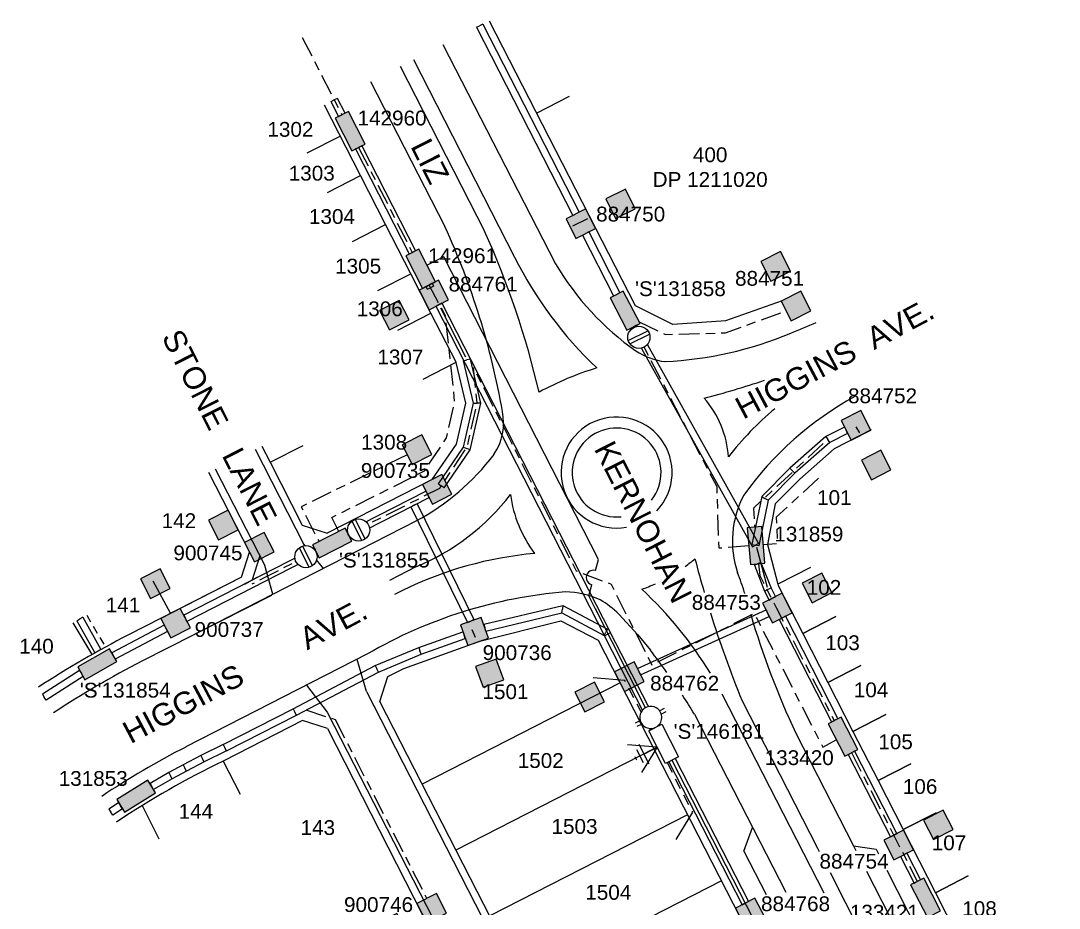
# Model space of a CAD drawing. Header units: metres. Extents: x 289950 to 290170, y 6229066 to 6229325.
# Drawn here: x 289949.6 to 290089.8, y 6229204.9 to 6229324.8 of the extents above; entities that cross this region are included whole.
import ezdxf
from ezdxf.enums import TextEntityAlignment as Align

# ---------------------------------------------------------------- set-up
doc = ezdxf.new("R2010")
doc.units = ezdxf.units.M
doc.header["$LTSCALE"] = 0.7
for name, pattern in [('Cable Exist OH', [1, 1, 0]), ('Cable Exist UG', [8.2, 4, -1.2, 1.8, -1.2]), ('Dash', [5, 3, -2]), ('DASHED', [19.05, 12.7, -6.35])]:
    doc.linetypes.add(name, pattern=pattern)
doc.layers.get('0').update_dxf_attribs({"color": 6})
for name, color, linetype in [('_User Miscellaneous2', 7, 'Continuous'), ('_User Miscellaneous4', 7, 'Continuous'), ('_User Miscellaneous6', 7, 'Continuous'), ('_User Miscellaneous7', 150, 'Continuous'), ('_User Miscellaneous8', 7, 'Continuous'), ('_User_LV_Exist', 7, 'Continuous'), ('Duct_SP_EXT', 7, 'Continuous'), ('Equip_LV_EXT', 5, 'Continuous'), ('Equip_LV_NEW', 5, 'Continuous'), ('Mains_LV_NEW_T84', 2, 'Continuous'), ('Services_SP_NEW_UG', 2, 'Continuous'), ('SupportsUG_SP_LV_EXT', 7, 'Continuous'), ('SupportsUG_SP_LV_NEW', 2, 'Continuous'), ('SupportsUG_SP_LV_SL_EXT', 7, 'Continuous'), ('Trench_SP_EXT', 7, 'Continuous'), ('UG_Details_SP_MISC', 7, 'Continuous')]:
    doc.layers.add(name, color=color, linetype=linetype)
for name, color, linetype, lineweight in [('_User Miscellaneous5', 7, 'Continuous', 35), ('Cadastre Developer_SP_NEW', 4, 'Continuous', 5), ('Cadastre Roads_SP_EXT', 9, 'Continuous', 5), ('Cadastre Roads_SP_NEW', 8, 'Continuous', 5)]:
    doc.layers.add(name, color=color, linetype=linetype, lineweight=lineweight)
doc.layers.add('UNKNOWN_FEATURES', color=1, linetype='DASHED', plot=False)
doc.styles.add('ARIAL', font='arial.ttf', dxfattribs={"height": 2})
doc.styles.add('ARIAL 3.0', font='arial.ttf', dxfattribs={"height": 3})
doc.styles.add('COLUMN_LABEL', font='arial.ttf')
doc.styles.add('POLE_LABEL', font='arial.ttf')
doc.styles.get("Standard").update_dxf_attribs({"font": 'arial.ttf'})
doc.styles.add('style1', font='iso3098b.shx')
doc.linetypes.add('Cable New UG', pattern='A,8,-1,["x",style1,S=3.5,R=0,X=0.35,Y=-1],-3.5', length=12.5)

# ---------------------------------------------------------------- blocks, each defined once
blk = doc.blocks.new('COLUMN_EXT')
at = {"layer": '_User Miscellaneous7'}
blk.add_hatch(color=256, dxfattribs=at).paths.add_polyline_path([(-7.49, -1.49), (-4.52, -1.49), (-4.52, 1.48), (-7.49, 1.48)])
at = {"layer": '_User Miscellaneous8'}
blk.add_hatch(color=256, dxfattribs=at).paths.add_polyline_path([(-1.49, -1.49), (1.48, -1.49), (1.48, 1.48), (-1.49, 1.48)])
at = {"layer": '_User Miscellaneous7'}
blk.add_lwpolyline([(-7.49, -1.49), (-4.52, -1.49), (-4.52, 1.48), (-7.49, 1.48)], close=True, dxfattribs=at)
at = {"layer": '_User Miscellaneous8'}
blk.add_lwpolyline([(-1.49, -1.49), (1.48, -1.49), (1.48, 1.48), (-1.49, 1.48)], close=True, dxfattribs=at)
at = {"flags": 9}
for tag, style, p in [('STRUCTURE_PLANT_NUMBER', 'POLE_LABEL', (1.81, 0.03)), ('STREET_CODE', 'COLUMN_LABEL', (1.81, -0.2))]:
    blk.add_attdef(tag, text='', height=0.2, dxfattribs=dict(at, style=style)).set_placement(p, align=Align.MIDDLE_LEFT)
for tag, p in [('COLUMN_TYPE', (1.81, -0.4)), ('OWNED_BY', (1.81, -0.6)), ('STATE', (1.81, -0.8)), ('USAGE', (1.81, -1)), ('LEGEND', (1.81, -1.2)), ('LOCATION', (1.81, -1.4)), ('STREETNAME', (1.81, -1.6)), ('SUBURB', (1.81, -1.8)), ('NOTES', (1.81, -2))]:
    blk.add_attdef(tag, text='', height=0.2, dxfattribs=at).set_placement(p, align=Align.MIDDLE_LEFT)
at = {"flags": 1}
blk.add_attdef('Z', (1.81, -2.35), '', height=0.2, dxfattribs=at)
at = {"layer": '_User Miscellaneous6', "style": 'ARIAL', "flags": 8}
blk.add_attdef('ASSET_NUM', text='', height=2, dxfattribs=at).set_placement((2, 2), align=Align.MIDDLE_LEFT)
blk = doc.blocks.new('PILLAR_EXT')
blk.add_hatch(color=256).paths.add_polyline_path([(-2.475, 2.49), (-2.475, 0.51), (2.475, 0.51), (2.475, 2.49)])
blk.add_lwpolyline([(-2.475, 0.51), (2.475, 0.51), (2.475, 2.49), (-2.475, 2.49)], close=True)
for tag, p, flags in [('OWNED_BY', (0, 1.3), 9), ('STATE', (0, 1.1), 9), ('SUPPORT_TYPE', (0, 0.9), 9), ('USAGE', (0, 0.7), 9), ('LEGEND', (0, 0.5), 9), ('LOCATION', (0, 0.3), 9), ('NOTES', (0, 0.1), 9), ('PARENT', (0, -0.1), 9), ('STREETNAME', (0, -0.3), 9), ('SUBURB', (0, -0.5), 1)]:
    blk.add_attdef(tag, p, '', height=0.2, dxfattribs=dict(flags=flags))
at = {"layer": '_User Miscellaneous6', "style": 'ARIAL', "flags": 8}
blk.add_attdef('ASSET_NUM', text='', height=2, dxfattribs=at).set_placement((1.5, 7.5), align=Align.TOP_LEFT)
blk = doc.blocks.new('*U58')
at = {"lineweight": -3}
blk.add_lwpolyline([(-2.48, 2.49), (2.47, 2.49), (2.47, 0.51), (-2.48, 0.51)], close=True, dxfattribs=at)
for tag, flags, p in [('STREET_CODE', 9, (1.5, 3.5)), ('OWNED_BY', 9, (1.5, 3.3)), ('OPERATED_BY', 9, (1.5, 3.1)), ('MAINTAINED_BY', 9, (1.5, 2.9)), ('STATE', 9, (1.5, 2.7)), ('SUPPORT_TYPE', 9, (1.5, 2.5)), ('SUBURB', 9, (1.5, 1.7)), ('STREETNAME', 9, (1.5, 1.5)), ('USAGE', 9, (1.5, 2.3)), ('LEGEND', 9, (1.5, 2.1)), ('PARENT', 9, (1.5, 1.9)), ('LOCATION', 9, (1.5, 1.3)), ('Z', 1, (1.5, 0.9)), ('NOTES', 9, (1.5, 1.1))]:
    blk.add_attdef(tag, text='', height=0.2, dxfattribs=dict(flags=flags)).set_placement(p, align=Align.MIDDLE_LEFT)
at = {"layer": '_User Miscellaneous4', "style": 'ARIAL', "flags": 8}
blk.add_attdef('ASSET_NUM', text='', height=2, dxfattribs=at).set_placement((2, 5.5), align=Align.MIDDLE_LEFT)
blk = doc.blocks.new('A$C1B2C29DD')
at = {"layer": 'Services_SP_NEW_UG', "color": 2, "flags": 128}
for points in [[(0, 0), (-2.1, 3.44)], [(0, 0), (2.1, 3.44)]]:
    blk.add_lwpolyline(points, dxfattribs=at)
blk = doc.blocks.new('*U27')
at = {"layer": 'Services_SP_NEW_UG', "color": 2, "flags": 128}
blk.add_lwpolyline([(10, -0.75), (12.25, 2.93)], dxfattribs=at)
at = {"layer": 'Services_SP_NEW_UG', "color": 2, "linetype": 'Dash', "ltscale": 0.7, "flags": 128}
blk.add_lwpolyline([(2.47, -0.75), (10, -0.75)], dxfattribs=at)
blk = doc.blocks.new('LV_UG_LINKS_CLOSED_EXT')
blk.add_wipeout([(-1.06, 1.06), (-1.18, 0.92), (-1.29, 0.76), (-1.37, 0.59), (-1.43, 0.42), (-1.48, 0.23), (-1.49, 0.05), (-1.49, -0.14), (-1.46, -0.33), (-1.41, -0.51), (-1.33, -0.68), (-1.24, -0.84), (-1.12, -0.99), (-0.99, -1.12), (-0.84, -1.24), (-0.68, -1.33), (-0.51, -1.41), (-0.33, -1.46), (-0.14, -1.49), (0.05, -1.49), (0.23, -1.48), (0.42, -1.43), (0.59, -1.37), (0.76, -1.29), (0.92, -1.18), (1.06, -1.06), (1.18, -0.92), (1.29, -0.76), (1.37, -0.59), (1.43, -0.42), (1.48, -0.23), (1.49, -0.05), (1.49, 0.14), (1.46, 0.33), (1.41, 0.51), (1.33, 0.68), (1.24, 0.84), (1.12, 0.99), (0.99, 1.12), (0.84, 1.24), (0.68, 1.33), (0.51, 1.41), (0.33, 1.46), (0.14, 1.49), (-0.05, 1.49), (-0.23, 1.48), (-0.42, 1.43), (-0.59, 1.37), (-0.76, 1.29), (-0.92, 1.18)])
for p, q in [((-0.25, -1.48), (-0.25, 1.48)), ((0.25, -1.48), (0.25, 1.48))]:
    blk.add_line(p, q)
blk.add_circle((0, 0), 1.5)
at = {"flags": 9}
for tag, p in [('ACTUAL_STATUS', (0, 0)), ('CONSTRUCTED_VOLTAGE', (0, -0.2)), ('OPERATING_VOLTAGE', (0, -0.6)), ('ORIENTATION', (0, -0.8)), ('STATE', (0, -1)), ('SWITCH_TYPE', (0, -1.2)), ('NO_PHASES', (0, -0.4)), ('USAGE', (0, -1.4)), ('NOTES', (0, -1.6))]:
    blk.add_attdef(tag, text='', height=0.2, dxfattribs=at).set_placement(p, align=Align.MIDDLE_LEFT)
at = {"flags": 1}
blk.add_attdef('Z', (0, 0), '', height=0.2, dxfattribs=at)
blk = doc.blocks.new('*U21')
at = {"layer": '_User Miscellaneous7'}
blk.add_hatch(color=256, dxfattribs=at).paths.add_polyline_path([(-1.47, 6.36), (-4.44, 6.36), (-4.44, 3.39), (-1.47, 3.39)])
at = {"layer": '_User Miscellaneous8'}
blk.add_hatch(color=256, dxfattribs=at).paths.add_polyline_path([(1.48, 1.48), (-1.49, 1.48), (-1.49, -1.49), (1.48, -1.49)])
at = {"layer": '_User Miscellaneous7'}
blk.add_lwpolyline([(-4.44, 3.39), (-1.47, 3.39), (-1.47, 6.36), (-4.44, 6.36)], close=True, dxfattribs=at)
at = {"layer": '_User Miscellaneous8'}
blk.add_lwpolyline([(-1.49, -1.49), (1.48, -1.49), (1.48, 1.48), (-1.49, 1.48)], close=True, dxfattribs=at)
at = {"flags": 9}
for tag, style, p in [('STRUCTURE_PLANT_NUMBER', 'POLE_LABEL', (1.81, 0.03)), ('STREET_CODE', 'COLUMN_LABEL', (1.81, -0.2))]:
    blk.add_attdef(tag, text='', height=0.2, dxfattribs=dict(at, style=style)).set_placement(p, align=Align.MIDDLE_LEFT)
for tag, p in [('COLUMN_TYPE', (1.81, -0.4)), ('OWNED_BY', (1.81, -0.6)), ('STATE', (1.81, -0.8)), ('USAGE', (1.81, -1)), ('LEGEND', (1.81, -1.2)), ('LOCATION', (1.81, -1.4)), ('STREETNAME', (1.81, -1.6)), ('SUBURB', (1.81, -1.8)), ('NOTES', (1.81, -2))]:
    blk.add_attdef(tag, text='', height=0.2, dxfattribs=at).set_placement(p, align=Align.MIDDLE_LEFT)
at = {"flags": 1}
blk.add_attdef('Z', (1.81, -2.35), '', height=0.2, dxfattribs=at)
at = {"layer": '_User Miscellaneous6', "style": 'ARIAL', "flags": 8}
blk.add_attdef('ASSET_NUM', text='', height=2, dxfattribs=at).set_placement((2, 2), align=Align.MIDDLE_LEFT)
blk = doc.blocks.new('LV_UG_LINKS_OPEN_NEW')
for tag, p, flags in [('ORIENTATION', (0, 0), 9), ('Z', (0, 0), 1), ('USAGE', (0, -0.2), 9), ('NOTES', (0, -0.4), 9)]:
    blk.add_attdef(tag, p, '', height=0.2, dxfattribs=dict(flags=flags))
blk.add_wipeout([(-1.17, -5.97), (-1.28, -6.12), (-1.36, -6.29), (-1.43, -6.46), (-1.47, -6.65), (-1.49, -6.83), (-1.49, -7.02), (-1.46, -7.21), (-1.41, -7.39), (-1.34, -7.56), (-1.25, -7.72), (-1.13, -7.87), (-1, -8.01), (-0.86, -8.12), (-0.7, -8.22), (-0.53, -8.3), (-0.35, -8.35), (-0.16, -8.39), (0.03, -8.39), (0.21, -8.38), (0.4, -8.34), (0.57, -8.28), (0.74, -8.2), (0.9, -8.09), (1.04, -7.97), (1.17, -7.83), (1.28, -7.68), (1.36, -7.51), (1.43, -7.34), (1.47, -7.15), (1.49, -6.97), (1.49, -6.78), (1.46, -6.59), (1.41, -6.41), (1.34, -6.24), (1.25, -6.08), (1.13, -5.93), (1, -5.79), (0.86, -5.68), (0.7, -5.58), (0.53, -5.5), (0.35, -5.45), (0.16, -5.41), (-0.03, -5.41), (-0.21, -5.42), (-0.4, -5.46), (-0.57, -5.52), (-0.74, -5.6), (-0.9, -5.71), (-1.04, -5.83)])
for p, q in [((-1.47, -6.65), (-2.22, -6.65)), ((1.47, -6.65), (2.22, -6.65)), ((-1.47, -7.15), (-2.22, -7.15)), ((1.47, -7.15), (2.22, -7.15))]:
    blk.add_line(p, q)
blk.add_lwpolyline([(1.49, -6.9, 1), (-1.49, -6.9, 1)], format="xyb", close=True)
blk = doc.blocks.new('Earth')
for p, q in [((0, -2.04), (0, 0)), ((-1.5, -2.04), (1.5, -2.04)), ((-1, -2.64), (1, -2.64)), ((-0.25, -3.24), (0.25, -3.24))]:
    blk.add_line(p, q)

msp = doc.modelspace()

# ---------------------------------------------------------------- hatches: boundary and pattern name
at = {"layer": '_User Miscellaneous2'}
msp.add_hatch(color=150, dxfattribs=at).paths.add_polyline_path([(290003.75, 6229268.82), (290001.11, 6229267.47), (290002.46, 6229264.82), (290005.1, 6229266.17)])
at = {"layer": '_User Miscellaneous8'}
msp.add_hatch(color=256, dxfattribs=at).paths.add_polyline_path([(290006.48, 6229263.48), (290003.84, 6229262.12), (290005.19, 6229259.48), (290007.84, 6229260.83)])

# ---------------------------------------------------------------- linework, layer by layer
at = {"layer": '_User Miscellaneous2', "color": 150}
msp.add_lwpolyline([(290001.11, 6229267.47), (290002.46, 6229264.82), (290005.1, 6229266.17), (290003.75, 6229268.82)], close=True, dxfattribs=at)
at = {"layer": '_User Miscellaneous8'}
msp.add_lwpolyline([(290003.84, 6229262.12), (290005.19, 6229259.48), (290007.84, 6229260.83), (290006.48, 6229263.48)], close=True, dxfattribs=at)
at = {"layer": '_User_LV_Exist', "color": 7, "linetype": 'Cable Exist UG', "flags": 128}
for points in [[(289987.63, 6229322.5), (289992.97, 6229312.07)], [(289995.23, 6229307.66), (290002.48, 6229293.48)], [(289992.56, 6229255.78), (289991.6, 6229257.66), (290004.13, 6229263.96), (290007.11, 6229268.43), (290008.21, 6229273.33), (290006.98, 6229284.9), (290004.74, 6229289.07)], [(290047.9, 6229253.83), (290043.89, 6229253.52), (290043.62, 6229261.81), (290033.77, 6229280.68)], [(289993.84, 6229255.43), (290006.18, 6229261.64), (290009.92, 6229267.23), (290011.25, 6229273.15), (290010.74, 6229277.92), (290024.6, 6229250.46), (290029.32, 6229248.68), (290034.8, 6229237.77), (290048.64, 6229244.72), (290049.5, 6229243.05), (290057.89, 6229226.67), (290059.72, 6229227.65)], [(290057.96, 6229267.67), (290048.55, 6229258.95), (290048.67, 6229256.35)], [(290001.78, 6229266.14), (289987.48, 6229259.12), (289989.89, 6229254.41)], [(290057.31, 6229262.97), (290051.61, 6229257.7), (290051.77, 6229254.13), (290049.87, 6229253.99)], [(289989.48, 6229253.09), (289980.82, 6229248.66)], [(290049.2, 6229251.43), (290049.39, 6229249.83), (290051.65, 6229245.42), (290059.44, 6229230.24)], [(290061.76, 6229225.93), (290070.64, 6229208.58)]]:
    msp.add_lwpolyline(points, dxfattribs=at)
at = {"layer": 'Cadastre Developer_SP_NEW', "color": 4}
for p, q in [((290012.87, 6229324.76), (290032.55, 6229286.29)), ((289995.5, 6229303.84), (289990.62, 6229313.37)), ((289991.04, 6229301.56), (289995.5, 6229303.84)), ((289998.88, 6229297.22), (289995.5, 6229303.84)), ((289994.43, 6229294.94), (289998.88, 6229297.22)), ((290002.27, 6229290.59), (289998.88, 6229297.22)), ((289997.82, 6229288.32), (290002.27, 6229290.59)), ((290005, 6229285.25), (290002.27, 6229290.59)), ((290044.82, 6229284.29), (290052.44, 6229286.97)), ((290032.55, 6229286.29), (290037.62, 6229283.8)), ((290000.55, 6229282.98), (290005, 6229285.25)), ((290008.39, 6229278.63), (290005, 6229285.25)), ((290037.64, 6229283.77), (290044.82, 6229284.29)), ((290003.94, 6229276.35), (290008.39, 6229278.63)), ((290009.7, 6229273.11), (290008.4, 6229278.61)), ((290008.46, 6229267.59), (290009.7, 6229273.11)), ((290064.43, 6229269.52), (290059.44, 6229266.96)), ((289982.17, 6229267.32), (289983.29, 6229265.13)), ((289983.29, 6229265.13), (289987.74, 6229267.41)), ((290005.16, 6229262.8), (290008.46, 6229267.59)), ((290054.78, 6229262.86), (290059.44, 6229266.96)), ((289983.29, 6229265.13), (289987.63, 6229256.64)), ((289974.98, 6229263.8), (289980.51, 6229252.99)), ((290005.16, 6229262.8), (289991, 6229255.55)), ((290051.48, 6229259.53), (290054.78, 6229262.86)), ((290051.48, 6229259.53), (290050.41, 6229254.03)), ((289987.63, 6229256.64), (289991, 6229255.55)), ((290048.96, 6229253.65), (290050.38, 6229248.27)), ((290050.41, 6229254.03), (290051.83, 6229248.65)), ((289979.42, 6229249.63), (289980.51, 6229252.99)), ((289979.42, 6229249.63), (289964.17, 6229241.82)), ((289967.47, 6229249.13), (289969.85, 6229244.73)), ((289979.42, 6229249.63), (289969.85, 6229244.73)), ((289956.68, 6229243.46), (289959.22, 6229239.15)), ((290011.59, 6229240.97), (290022.55, 6229243.71)), ((290022.55, 6229243.71), (290027.57, 6229241.11)), ((290001.34, 6229237.28), (290011.59, 6229240.97)), ((289999.2, 6229236.18), (290001.34, 6229237.28)), ((289998.11, 6229232.82), (289999.2, 6229236.18)), ((290030.53, 6229235.33), (290003.82, 6229221.66)), ((289987.65, 6229230.25), (289976.97, 6229224.78)), ((289991.02, 6229229.16), (289987.65, 6229230.25)), ((289991.02, 6229229.16), (290015.6, 6229181.11)), ((290035.08, 6229226.43), (290008.38, 6229212.76)), ((289976.97, 6229224.78), (289979.24, 6229220.32)), ((289966, 6229218.76), (289968.29, 6229214.29)), ((290039.64, 6229217.53), (290012.94, 6229203.86)), ((290044.2, 6229208.62), (290017.49, 6229194.96))]:
    msp.add_line(p, q, dxfattribs=at)
at = {"layer": 'Cadastre Developer_SP_NEW'}
for p, q in [((289988.31, 6229306.91), (289992.76, 6229309.18)), ((290054.86, 6229288.21), (290052.44, 6229286.97)), ((290009.73, 6229279.31), (290006.34, 6229285.94)), ((290008.4, 6229278.61), (290008.39, 6229278.63)), ((289967.47, 6229249.13), (289969.85, 6229244.73)), ((289969.85, 6229244.73), (289968.3, 6229243.93)), ((289991.02, 6229229.16), (289987.65, 6229230.25))]:
    msp.add_line(p, q, dxfattribs=at)
at = {"layer": 'Cadastre Developer_SP_NEW', "color": 4, "flags": 128}
msp.add_lwpolyline([(290019.25, 6229312.29), (290023.7, 6229314.57)], dxfattribs=at)
at = {"layer": 'Cadastre Developer_SP_NEW', "color": 4}
for points in [[(290056.25, 6229250.91), (290051.83, 6229248.65), (290051.88, 6229248.47), (290055.19, 6229242.01), (290059.64, 6229244.29)], [(290059.64, 6229244.29), (290055.19, 6229242.01), (290058.57, 6229235.39), (290063.02, 6229237.67)], [(290063.02, 6229237.67), (290058.57, 6229235.39), (290061.96, 6229228.76), (290066.41, 6229231.05)], [(290066.41, 6229231.05), (290061.96, 6229228.76), (290065.35, 6229222.14), (290069.8, 6229224.42)], [(290069.8, 6229224.42), (290065.35, 6229222.14), (290068.74, 6229215.52), (290073.19, 6229217.8)], [(290073.19, 6229217.8), (290068.74, 6229215.52), (290073.1, 6229206.99), (290077.54, 6229209.28)], [(290077.54, 6229209.28), (290073.1, 6229206.99), (290077.45, 6229198.48), (290081.9, 6229200.76)]]:
    msp.add_lwpolyline(points, dxfattribs=at)
at = {"layer": 'Cadastre Developer_SP_NEW', "color": 4, "linetype": 'Dash', "ltscale": 0.5, "flags": 128}
msp.add_lwpolyline([(289958.53, 6229244.49), (289961.06, 6229240.17)], dxfattribs=at)
at = {"layer": 'Cadastre Developer_SP_NEW', "color": 4}
for centre, radius, start, end in [((290023.85, 6229125.2), 131, 117.1055, 123.2489), ((290028.85, 6229117.25), 119.39, 115.7602, 123.7253)]:
    msp.add_arc(centre, radius, start, end, dxfattribs=at)
at = {"layer": 'Cadastre Roads_SP_NEW', "color": 8}
for p, q in [((290006.6, 6229321.55), (290021.81, 6229291.95)), ((290002.64, 6229319.52), (290016.29, 6229292.85)), ((290000.86, 6229318.61), (290012.25, 6229296.35)), ((289996.85, 6229316.56), (290006.88, 6229296.97)), ((289981.28, 6229266.88), (289987.86, 6229254.02)), ((289975.89, 6229264.25), (289982.56, 6229251.21)), ((290003.03, 6229257.22), (289970.14, 6229240.38)), ((289987.86, 6229254.02), (289990.43, 6229250.77)), ((289983.66, 6229247.3), (289982.56, 6229251.21)), ((290002.97, 6229251.01), (289999.41, 6229249.18)), ((290001.16, 6229247.83), (290000.07, 6229247.28)), ((289983.47, 6229247.15), (289965.99, 6229238.26)), ((289996.44, 6229239.24), (289971.91, 6229226.68)), ((289996.32, 6229234.17), (289995.02, 6229238.51)), ((289988.22, 6229235.03), (289991.01, 6229231.38)), ((289996.32, 6229234.17), (290032.38, 6229163.72)), ((289991.01, 6229231.38), (290016.93, 6229180.75))]:
    msp.add_line(p, q, dxfattribs=at)
at = {"layer": 'Cadastre Roads_SP_NEW'}
for p, q in [((290032.92, 6229241.85), (290030.36, 6229244.61)), ((290032.92, 6229241.85), (290034.63, 6229239.76)), ((290044.25, 6229233.87), (290058.03, 6229206.97)), ((290047, 6229232.91), (290057.19, 6229213)), ((290040.57, 6229231.13), (290052.89, 6229207.07)), ((290054.24, 6229228.55), (290062.04, 6229213.33)), ((290047.25, 6229212.6), (290048.42, 6229215.79)), ((290047.25, 6229212.6), (290050.23, 6229206.78)), ((290057.19, 6229213), (290057.42, 6229212.56)), ((290062.04, 6229213.33), (290065.09, 6229212.86)), ((290062.04, 6229213.33), (290062.37, 6229212.69)), ((290065.09, 6229212.86), (290065.41, 6229212.24)), ((290063.78, 6229209.93), (290078.46, 6229181.28)), ((290066.54, 6229210.03), (290078.96, 6229185.77)), ((290058.87, 6229209.72), (290074.92, 6229178.38))]:
    msp.add_line(p, q, dxfattribs=at)
at = {"layer": 'Cadastre Roads_SP_NEW', "color": 8}
for centre, radius, start, end in [((289913.26, 6229254.13), 102.96, 9.9918, 24.5855), ((289903.04, 6229247.37), 119.69, 13.148, 24.1566), ((290064.46, 6229316.91), 53.84, 206.5398, 226.4789), ((290054.76, 6229311.43), 38.28, 210.5852, 234.7681), ((289995.46, 6229424.7), 153.56, 292.2358, 293.6297), ((290034.24, 6229328.49), 49.82, 272.7063, 292.8197), ((290037.78, 6229288), 9.35, 236.9235, 262.7354), ((290040.25, 6229236.34), 43.48, 107.2146, 118.3618), ((290016.45, 6229374.48), 103.84, 284.17, 288.8701), ((290032.08, 6229265.11), 13.09, 3.2486, 41.6012), ((290083.8, 6229234.63), 44.9, 118.7329, 144.5106), ((290007.22, 6229270.43), 7.59, 325.9581, 11.9333), ((290078.6, 6229239.97), 42.29, 130.0223, 142.2781), ((290030.06, 6229263.75), 7.5, 316.498, 280.3153), ((290030.06, 6229263.75), 6, 321.6738, 275.9826), ((289987.34, 6229286.19), 32.95, 298.4326, 322.5972), ((289991.17, 6229279.69), 31.01, 292.3755, 322.407), ((290032.35, 6229262.96), 16.76, 187.5164, 217.2002), ((290058.94, 6229254.48), 13.25, 151.9799, 198.8255), ((290023.64, 6229201.88), 51.15, 95.198, 116.074), ((290026.03, 6229269.21), 22.49, 306.2456, 310.4983), ((290189.95, 6229290.93), 154.28, 194.5741, 196.3313), ((290028.26, 6229184.6), 63.23, 94.6242, 120.2086), ((290026.03, 6229269.21), 22.49, 289.2704, 294.3412), ((289997.76, 6229209.4), 52.56, 31.2034, 47.2261), ((290189.95, 6229290.93), 154.28, 197.3981, 202.0929), ((290023.85, 6229125.2), 127, 117.1055, 123.3494), ((290023.85, 6229125.2), 114, 117.1055, 123.7247)]:
    msp.add_arc(centre, radius, start, end, dxfattribs=at)
at = {"layer": 'Cadastre Roads_SP_NEW'}
for centre, radius, start, end in [((290006.96, 6229234.72), 42.36, 17.5564, 21.4318), ((290022.89, 6229235.71), 11.92, 65.4608, 88.7237), ((290021.81, 6229236.11), 12.06, 44.8499, 60.0005), ((290006.96, 6229234.72), 42.36, 17.4632, 17.5564), ((290157.98, 6229277.02), 114.5, 196.4385, 205.0407), ((289949.35, 6229174.7), 107.26, 35.3433, 37.3387), ((289949.35, 6229174.7), 107.26, 31.7376, 33.3483)]:
    msp.add_arc(centre, radius, start, end, dxfattribs=at)
at = {"layer": 'Duct_SP_EXT', "color": 7}
msp.add_line((289980.85, 6229249.17), (289981.94, 6229252.53), dxfattribs=at)
at = {"layer": 'Mains_LV_NEW_T84', "color": 2, "linetype": 'Cable New UG'}
for p, q in [((290033.95, 6229231.98), (290027.21, 6229245.33)), ((290037.53, 6229224.9), (290053.52, 6229193.71))]:
    msp.add_line(p, q, dxfattribs=at)
at = {"layer": 'Mains_LV_NEW_T84', "color": 2, "linetype": 'Cable New UG', "flags": 128}
for points in [[(290027.23, 6229250.53), (290027.62, 6229251.98), (290006.73, 6229292.87), (290004.5, 6229291.74)], [(290027.43, 6229244.86), (290026.3, 6229247.08), (290026.71, 6229248.6)]]:
    msp.add_lwpolyline(points, dxfattribs=at)
at = {"layer": 'Mains_LV_NEW_T84', "color": 2, "linetype": 'Cable New UG'}
msp.add_arc((290026.96, 6229249.57), 1, 74.4593, 255.5735, dxfattribs=at)
at = {"layer": 'Trench_SP_EXT', "linetype": 'Cable Exist UG'}
for p, q in [((290062.9, 6229269.09), (290062.4, 6229269.92)), ((289981.49, 6229249.57), (289979.82, 6229248.63)), ((290010.53, 6229242.55), (290010.97, 6229241.51)), ((289988.12, 6229231.68), (289992.07, 6229230.4)), ((289992.07, 6229230.4), (290004.42, 6229206.25))]:
    msp.add_line(p, q, dxfattribs=at)
at = {"layer": 'UG_Details_SP_MISC'}
for p, q in [((290011.14, 6229323.87), (290011.56, 6229324.09)), ((290011.14, 6229323.87), (290024.14, 6229298.45)), ((290011.99, 6229324.31), (290011.56, 6229324.09)), ((290011.99, 6229324.31), (290024.99, 6229298.89)), ((289991.53, 6229313.84), (289991.95, 6229314.06)), ((289992.54, 6229311.85), (289991.53, 6229313.84)), ((289992.38, 6229314.27), (289991.95, 6229314.06)), ((289993.4, 6229312.29), (289992.38, 6229314.27)), ((289993.4, 6229312.29), (289992.97, 6229312.07)), ((289992.54, 6229311.85), (289992.97, 6229312.07)), ((289995.65, 6229307.88), (289995.23, 6229307.66)), ((289995.65, 6229307.88), (290002.91, 6229293.7)), ((289994.8, 6229307.45), (289995.23, 6229307.66)), ((289994.8, 6229307.45), (290002.06, 6229293.27)), ((290024.14, 6229298.45), (290024.57, 6229298.67)), ((290024.99, 6229298.89), (290024.57, 6229298.67)), ((290025.47, 6229295.8), (290025.9, 6229296.01)), ((290025.47, 6229295.8), (290029.66, 6229287.59)), ((290026.32, 6229296.23), (290025.9, 6229296.01)), ((290026.32, 6229296.23), (290030.52, 6229288.03)), ((290002.06, 6229293.27), (290002.49, 6229293.48)), ((290002.91, 6229293.7), (290002.49, 6229293.48)), ((290004.32, 6229288.86), (290004.74, 6229289.08)), ((290004.32, 6229288.86), (290004.5, 6229288.49)), ((290004.5, 6229288.49), (290004.93, 6229288.71)), ((290005.17, 6229289.3), (290004.74, 6229289.08)), ((290005.36, 6229288.93), (290004.93, 6229288.71)), ((290005.17, 6229289.3), (290005.36, 6229288.93)), ((290029.66, 6229287.59), (290030.09, 6229287.81)), ((290030.52, 6229288.03), (290030.09, 6229287.81)), ((290005.64, 6229286.2), (290006.06, 6229286.42)), ((290005.64, 6229286.2), (290028.41, 6229241.68)), ((290006.49, 6229286.64), (290006.06, 6229286.42)), ((290006.49, 6229286.64), (290029.26, 6229242.12)), ((290031.93, 6229283.17), (290032.34, 6229283.4)), ((290031.93, 6229283.17), (290048.39, 6229253.69)), ((290032.76, 6229283.64), (290032.34, 6229283.4)), ((290032.76, 6229283.64), (290049.22, 6229254.16)), ((290009.4, 6229278.84), (290009.86, 6229278.95)), ((290010.75, 6229273.11), (290009.4, 6229278.84)), ((290010.33, 6229279.06), (290009.86, 6229278.95)), ((290011.73, 6229273.12), (290010.33, 6229279.06)), ((290009.41, 6229267.18), (290010.75, 6229273.11)), ((290010.31, 6229266.79), (290011.73, 6229273.12)), ((290010.75, 6229273.11), (290011.24, 6229273.11)), ((290011.73, 6229273.12), (290011.24, 6229273.11)), ((290060.81, 6229269.89), (290058.32, 6229268.61)), ((290061.25, 6229269.03), (290058.86, 6229267.81)), ((290060.81, 6229269.89), (290061.03, 6229269.46)), ((290061.25, 6229269.03), (290061.03, 6229269.46)), ((290058.32, 6229268.61), (290053.46, 6229264.34)), ((290058.86, 6229267.81), (290054.12, 6229263.64)), ((290058.32, 6229268.61), (290058.59, 6229268.21)), ((290058.86, 6229267.81), (290058.59, 6229268.21)), ((290006, 6229262.22), (290009.41, 6229267.18)), ((290006.79, 6229261.68), (290010.31, 6229266.79)), ((290009.41, 6229267.18), (290009.86, 6229266.98)), ((290010.31, 6229266.79), (290009.86, 6229266.98)), ((290053.46, 6229264.34), (290049.65, 6229260.5)), ((290054.12, 6229263.64), (290050.54, 6229260.03)), ((290053.46, 6229264.34), (290053.79, 6229263.99)), ((290054.12, 6229263.64), (290053.79, 6229263.99)), ((290006, 6229262.22), (290006.4, 6229261.95)), ((290006.79, 6229261.68), (290006.4, 6229261.95)), ((289993.66, 6229255.77), (290004.3, 6229261.22)), ((289994.1, 6229254.92), (290004.74, 6229260.36)), ((290004.3, 6229261.22), (290004.52, 6229260.79)), ((290004.74, 6229260.36), (290004.52, 6229260.79)), ((290049.65, 6229260.5), (290048.33, 6229254.02)), ((290049.65, 6229260.5), (290050.09, 6229260.26)), ((290050.54, 6229260.03), (290050.09, 6229260.26)), ((290002.27, 6229259.1), (290002.7, 6229259.32)), ((290002.27, 6229259.1), (290009.94, 6229243.48)), ((290003.13, 6229259.53), (290002.7, 6229259.32)), ((290003.13, 6229259.53), (290010.8, 6229243.9)), ((290050.54, 6229260.03), (290049.27, 6229253.83)), ((289993.66, 6229255.77), (289993.88, 6229255.34)), ((289994.1, 6229254.92), (289993.88, 6229255.34)), ((289989.26, 6229253.51), (289971.64, 6229244.49)), ((289989.26, 6229253.51), (289989.48, 6229253.09)), ((290048.33, 6229254.02), (290048.8, 6229253.93)), ((290048.39, 6229253.69), (290048.8, 6229253.93)), ((290049.22, 6229254.16), (290048.8, 6229253.93)), ((290049.27, 6229253.83), (290048.8, 6229253.93)), ((289989.7, 6229252.66), (289972.07, 6229243.64)), ((289989.7, 6229252.66), (289989.48, 6229253.09)), ((290048.66, 6229251.24), (290049.1, 6229251.42)), ((290048.66, 6229251.24), (290050.03, 6229247.73)), ((290049.55, 6229251.59), (290049.1, 6229251.42)), ((290049.55, 6229251.59), (290050.91, 6229248.13)), ((290050.03, 6229247.73), (290050.47, 6229247.93)), ((290050.03, 6229247.73), (290050.65, 6229246.53)), ((290050.91, 6229248.13), (290050.47, 6229247.93)), ((290050.91, 6229248.13), (290051.51, 6229246.97)), ((290050.65, 6229246.53), (290051.08, 6229246.75)), ((290051.51, 6229246.97), (290051.08, 6229246.75)), ((290012.16, 6229243.27), (290022.82, 6229245.81)), ((290022.69, 6229244.79), (290022.75, 6229245.3)), ((290022.82, 6229245.81), (290022.75, 6229245.3)), ((290022.82, 6229245.81), (290028.84, 6229242.6)), ((290032.89, 6229237.28), (290050.25, 6229245.19)), ((290050.25, 6229245.19), (290050.45, 6229244.76)), ((289957.19, 6229243.74), (289957.61, 6229243.98)), ((289957.19, 6229243.74), (289959.62, 6229239.38)), ((289958.03, 6229244.21), (289957.61, 6229243.98)), ((289958.03, 6229244.21), (289960.46, 6229239.85)), ((289971.64, 6229244.49), (289971.85, 6229244.07)), ((289972.07, 6229243.64), (289971.85, 6229244.07)), ((290009.94, 6229243.48), (290010.37, 6229243.69)), ((290010.8, 6229243.9), (290010.37, 6229243.69)), ((290012.39, 6229242.33), (290022.69, 6229244.79)), ((290022.69, 6229244.79), (290028.39, 6229241.75)), ((290033.29, 6229236.41), (290050.65, 6229244.32)), ((290050.65, 6229244.32), (290050.45, 6229244.76)), ((290052.02, 6229243.89), (290052.44, 6229244.11)), ((290052.02, 6229243.89), (290059.08, 6229230.07)), ((290052.87, 6229244.33), (290052.44, 6229244.11)), ((290052.87, 6229244.33), (290059.93, 6229230.5)), ((289968.98, 6229243.15), (289961.94, 6229239.41)), ((289969.43, 6229242.3), (289962.39, 6229238.56)), ((289968.98, 6229243.15), (289969.2, 6229242.73)), ((289969.43, 6229242.3), (289969.2, 6229242.73)), ((290003.35, 6229240.13), (290009.32, 6229242.24)), ((290009.32, 6229242.24), (290009.48, 6229241.79)), ((290012.16, 6229243.27), (290012.28, 6229242.8)), ((290012.39, 6229242.33), (290012.28, 6229242.8)), ((290028.39, 6229241.75), (290028.62, 6229242.18)), ((290028.84, 6229242.6), (290028.62, 6229242.18)), ((290029.26, 6229242.12), (290028.84, 6229241.9)), ((290029.26, 6229242.12), (290028.84, 6229241.9)), ((290035.71, 6229229.53), (290029.26, 6229242.12)), ((290003.7, 6229239.23), (290009.64, 6229241.34)), ((290009.64, 6229241.34), (290009.48, 6229241.79)), ((290028.41, 6229241.68), (290028.84, 6229241.9)), ((290028.41, 6229241.68), (290028.84, 6229241.9)), ((290034.86, 6229229.1), (290028.41, 6229241.68)), ((289959.62, 6229239.38), (289960.04, 6229239.61)), ((289960.46, 6229239.85), (289960.04, 6229239.61)), ((289961.94, 6229239.41), (289962.16, 6229238.99)), ((289997.49, 6229237.67), (290003.35, 6229240.13)), ((289997.9, 6229236.8), (290003.7, 6229239.23)), ((290003.35, 6229240.13), (290003.52, 6229239.68)), ((290003.7, 6229239.23), (290003.52, 6229239.68)), ((289962.39, 6229238.56), (289962.16, 6229238.99)), ((289957.55, 6229237.03), (289952.55, 6229233.8)), ((289957.55, 6229237.03), (289957.81, 6229236.62)), ((289958.07, 6229236.22), (289957.81, 6229236.62)), ((289986.4, 6229231.83), (289997.49, 6229237.67)), ((289986.84, 6229230.98), (289997.9, 6229236.8)), ((289997.49, 6229237.67), (289997.69, 6229237.24)), ((289997.9, 6229236.8), (289997.69, 6229237.24)), ((290032.89, 6229237.28), (290033.09, 6229236.84)), ((290033.29, 6229236.41), (290033.09, 6229236.84)), ((289958.07, 6229236.22), (289953.07, 6229233)), ((289952.55, 6229233.8), (289952.81, 6229233.4)), ((289953.07, 6229233), (289952.81, 6229233.4)), ((289976.96, 6229227), (289986.4, 6229231.83)), ((289977.4, 6229226.15), (289986.84, 6229230.98)), ((289986.4, 6229231.83), (289986.62, 6229231.4)), ((289986.84, 6229230.98), (289986.62, 6229231.4)), ((290035.71, 6229229.53), (290035.29, 6229229.32)), ((290059.08, 6229230.07), (290059.51, 6229230.29)), ((290059.93, 6229230.5), (290059.51, 6229230.29)), ((290034.86, 6229229.1), (290035.29, 6229229.32)), ((289976.97, 6229227), (289973.96, 6229225.52)), ((289976.96, 6229227), (289977.18, 6229226.57)), ((289976.97, 6229227), (289977.18, 6229226.57)), ((289977.4, 6229226.15), (289977.18, 6229226.57)), ((289977.4, 6229226.14), (289977.18, 6229226.57)), ((289973.96, 6229225.52), (289971.54, 6229224.27)), ((289973.96, 6229225.52), (289974.18, 6229225.09)), ((289977.4, 6229226.14), (289974.4, 6229224.66)), ((290061.33, 6229225.66), (290061.76, 6229225.88)), ((290061.33, 6229225.66), (290067.04, 6229214.53)), ((290062.19, 6229226.1), (290061.76, 6229225.88)), ((290062.19, 6229226.1), (290067.89, 6229214.97)), ((289971.54, 6229224.27), (289969.62, 6229223.22)), ((289971.54, 6229224.27), (289971.76, 6229223.84)), ((289971.99, 6229223.42), (289971.76, 6229223.84)), ((289974.4, 6229224.66), (289971.99, 6229223.42)), ((289974.4, 6229224.66), (289974.18, 6229225.09)), ((290037.11, 6229224.68), (290037.53, 6229224.9)), ((290037.11, 6229224.68), (290047.01, 6229205.37)), ((290037.96, 6229225.12), (290037.53, 6229224.9)), ((290037.96, 6229225.12), (290047.86, 6229205.81)), ((289969.62, 6229223.22), (289967.08, 6229221.76)), ((289970.09, 6229222.38), (289967.56, 6229220.92)), ((289969.62, 6229223.22), (289969.85, 6229222.8)), ((289970.09, 6229222.38), (289969.85, 6229222.8)), ((289971.99, 6229223.42), (289970.09, 6229222.38)), ((289967.08, 6229221.76), (289967.32, 6229221.34)), ((289967.56, 6229220.92), (289967.32, 6229221.34)), ((289962.84, 6229219.14), (289961.54, 6229218.27)), ((289961.54, 6229218.27), (289961.8, 6229217.87)), ((289963.37, 6229218.34), (289962.07, 6229217.47)), ((289962.84, 6229219.14), (289963.11, 6229218.74)), ((289963.37, 6229218.34), (289963.11, 6229218.74)), ((289962.07, 6229217.47), (289961.8, 6229217.87)), ((290067.04, 6229214.53), (290067.46, 6229214.75)), ((290067.89, 6229214.97), (290067.46, 6229214.75)), ((290068.39, 6229211.89), (290068.82, 6229212.1)), ((290068.39, 6229211.89), (290070.22, 6229208.3)), ((290069.24, 6229212.32), (290068.82, 6229212.1)), ((290069.24, 6229212.32), (290071.08, 6229208.74)), ((290070.22, 6229208.3), (290070.65, 6229208.52)), ((290071.08, 6229208.74), (290070.65, 6229208.52)), ((290047.01, 6229205.37), (290047.44, 6229205.59)), ((290047.86, 6229205.81), (290047.44, 6229205.59))]:
    msp.add_line(p, q, dxfattribs=at)
at = {"layer": 'UG_Details_SP_MISC', "color": 7, "linetype": 'Cable Exist UG', "flags": 128}
msp.add_lwpolyline([(290033.1, 6229284.1), (290036.67, 6229282.39), (290044.78, 6229282.61), (290052.95, 6229285.57)], dxfattribs=at)
at = {"layer": 'UNKNOWN_FEATURES'}
msp.add_lwpolyline([(290024.16, 6229297.04), (290026.17, 6229298.07)], dxfattribs=at)

# ---------------------------------------------------------------- block references
at = {"layer": '_User Miscellaneous8'}
ref = msp.add_blockref('COLUMN_EXT', (290025.23, 6229297.34), dxfattribs=dict(at, rotation=206.601434653432))
ref.add_attrib('ASSET_NUM_001', '884750', (290027.3, 6229297.65), dxfattribs={"layer": '_User Miscellaneous6', "height": 2, "style": 'ARIAL'})
ref = msp.add_blockref('COLUMN_EXT', (290054.28, 6229286.24), dxfattribs=dict(at, rotation=297.1052136115185))
ref.add_attrib('ASSET_NUM_001', '884751', (290046.05, 6229288.97), dxfattribs={"layer": '_User Miscellaneous6', "height": 2, "style": 'ARIAL'})
ref = msp.add_blockref('COLUMN_EXT', (290005.39, 6229287.74), dxfattribs=dict(at, rotation=27.09383563674972))
ref.add_attrib('ASSET_NUM_001', '884761', (290007.38, 6229288.2), dxfattribs={"layer": '_User Miscellaneous6', "height": 2, "style": 'ARIAL'})
ref = msp.add_blockref('COLUMN_EXT', (290062.36, 6229270.12), dxfattribs=dict(at, rotation=117.1054906739962))
ref.add_attrib('ASSET_NUM_001', '884752', (290061.3, 6229273.11), dxfattribs={"layer": '_User Miscellaneous6', "height": 2, "style": 'ARIAL'})
at = {"layer": 'Services_SP_NEW_UG', "rotation": 117.1069444718664}
msp.add_blockref('*U27', (290035.08, 6229226.43), dxfattribs=at)
at = {"layer": 'Services_SP_NEW_UG', "color": 2, "rotation": 117.1182712934107}
msp.add_blockref('A$C1B2C29DD', (290035.54, 6229226.66), dxfattribs=at)
at = {"layer": 'Services_SP_NEW_UG', "xscale": -1, "rotation": 117.1069433152922}
msp.add_blockref('*U27', (290035.08, 6229226.43), dxfattribs=at)
at = {"layer": 'SupportsUG_SP_LV_EXT'}
ref = msp.add_blockref('PILLAR_EXT', (289992.76, 6229309.18), dxfattribs=dict(at, rotation=297.0973674595867))
ref.add_attrib('ASSET_NUM_001', '142960', (289995.09, 6229310.62), dxfattribs={"layer": '_User Miscellaneous6', "height": 2, "style": 'ARIAL'})
ref = msp.add_blockref('PILLAR_EXT', (290002.27, 6229290.59), dxfattribs=dict(at, rotation=297.0973674595867))
ref.add_attrib('ASSET_NUM_001', '142961', (290004.6, 6229292.03), dxfattribs={"layer": '_User Miscellaneous6', "height": 2, "style": 'ARIAL'})
ref = msp.add_blockref('PILLAR_EXT', (290032.55, 6229286.29), dxfattribs=dict(at, rotation=117.0973674611951))
ref.add_attrib('ASSET_NUM_001', "'S'131858", (290032.55, 6229287.57), dxfattribs={"layer": '_User Miscellaneous6', "height": 2, "style": 'ARIAL'})
ref = msp.add_blockref('PILLAR_EXT', (290050.38, 6229254.02), dxfattribs=dict(at, rotation=95.06909102536551))
ref.add_attrib('ASSET_NUM_001', '131859', (290051.35, 6229254.44), dxfattribs={"layer": '_User Miscellaneous6', "height": 2, "style": 'ARIAL'})
ref = msp.add_blockref('PILLAR_EXT', (289959.22, 6229239.15), dxfattribs=dict(at, rotation=209.5617171109607))
ref.add_attrib('ASSET_NUM_001', "'S'131854", (289957.61, 6229233.35), dxfattribs={"layer": '_User Miscellaneous6', "height": 2, "style": 'ARIAL'})
ref = msp.add_blockref('PILLAR_EXT', (290061.96, 6229228.76), dxfattribs=dict(at, rotation=117.1069444711246))
ref.add_attrib('ASSET_NUM_001', '133420', (290050.05, 6229224.24), dxfattribs={"layer": '_User Miscellaneous6', "height": 2, "style": 'ARIAL'})
ref = msp.add_blockref('PILLAR_EXT', (289966, 6229218.76), dxfattribs=dict(at, rotation=31.72955018063695))
ref.add_attrib('ASSET_NUM_001', '131853', (289954.75, 6229221.43), dxfattribs={"layer": '_User Miscellaneous6', "height": 2, "style": 'ARIAL'})
ref = msp.add_blockref('PILLAR_EXT', (290073.1, 6229206.99), dxfattribs=dict(at, rotation=117.1182712439624))
ref.add_attrib('ASSET_NUM_001', '133421', (290061.55, 6229203.37), dxfattribs={"layer": '_User Miscellaneous6', "height": 2, "style": 'ARIAL'})
at = {"layer": 'SupportsUG_SP_LV_NEW'}
ref = msp.add_blockref('*U58', (290035.08, 6229226.43), dxfattribs=dict(at, rotation=297.1182712518178))
ref.add_attrib('ASSET_NUM_001', "'S'146181", (290037.76, 6229227.79), dxfattribs={"layer": '_User Miscellaneous4', "height": 2, "style": 'ARIAL'})
at = {"layer": 'SupportsUG_SP_LV_SL_EXT'}
ref = msp.add_blockref('*U21', (289981.83, 6229253.67), dxfattribs=dict(at, rotation=27.09439117541026))
ref.add_attrib('ASSET_NUM_001', '900745', (289970.24, 6229251.89), dxfattribs={"layer": '_User Miscellaneous6', "height": 2, "style": 'ARIAL'})
ref = msp.add_blockref('COLUMN_EXT', (289970.53, 6229243.4), dxfattribs=dict(at, rotation=297.1063001915427))
ref.add_attrib('ASSET_NUM_001', '900737', (289973.1, 6229241.55), dxfattribs={"layer": '_User Miscellaneous6', "height": 2, "style": 'ARIAL'})
ref = msp.add_blockref('COLUMN_EXT', (290051.77, 6229245.43), dxfattribs=dict(at, rotation=207.0893859881718))
ref.add_attrib('ASSET_NUM', '884753', dxfattribs={"layer": '_User Miscellaneous5', "height": 2, "style": 'ARIAL'}).set_placement((290040.21, 6229244.61), align=Align.BOTTOM_LEFT)
ref = msp.add_blockref('COLUMN_EXT', (290010.88, 6229242.29), dxfattribs=dict(at, rotation=109.9208785227457))
ref.add_attrib('ASSET_NUM_001', '900736', (290011.98, 6229238.42), dxfattribs={"layer": '_User Miscellaneous5', "height": 2, "style": 'ARIAL'})
ref = msp.add_blockref('COLUMN_EXT', (290031.77, 6229236.17), dxfattribs=dict(at, rotation=27.10694448777628))
ref.add_attrib('ASSET_NUM', '884762', dxfattribs={"layer": '_User Miscellaneous5', "height": 2, "style": 'ARIAL'}).set_placement((290043.91, 6229233.7), align=Align.BOTTOM_RIGHT)
ref = msp.add_blockref('COLUMN_EXT', (290068.14, 6229213.43), dxfattribs=dict(at, rotation=207.0906272405556))
ref.add_attrib('ASSET_NUM', '884754', dxfattribs={"layer": '_User Miscellaneous5', "height": 2, "style": 'ARIAL'}).set_placement((290057.45, 6229209.65), align=Align.BOTTOM_LEFT)
ref = msp.add_blockref('COLUMN_EXT', (290005.09, 6229204.92), dxfattribs=dict(at, rotation=26.88876263114416))
ref.add_attrib('ASSET_NUM', '900746', dxfattribs={"layer": '_User Miscellaneous5', "height": 2, "style": 'ARIAL'}).set_placement((290002.59, 6229203.8), align=Align.BOTTOM_RIGHT)
ref = msp.add_blockref('COLUMN_EXT', (290048.1, 6229204.26), dxfattribs=dict(at, rotation=27.10694447349585))
ref.add_attrib('ASSET_NUM', '884768', dxfattribs={"layer": '_User Miscellaneous5', "height": 2, "style": 'ARIAL'}).set_placement((290058.88, 6229203.91), align=Align.BOTTOM_RIGHT)

# ---------------------------------------------------------------- texts
at = {"layer": '_User Miscellaneous5', "style": 'ARIAL', "flags": 8}
msp.add_attdef('900735', text='', height=2, dxfattribs=at).set_placement((289995.54, 6229264.02), align=Align.MIDDLE_LEFT)
at = {"layer": 'Cadastre Developer_SP_NEW', "style": 'ARIAL'}
for s, p in [('1302', (289986.03, 6229309.09)), ('1303', (289988.91, 6229303.17)), ('1304', (289991.64, 6229297.32)), ('1305', (289995.17, 6229290.62)), ('1306', (289998.09, 6229284.86)), ('1307', (290000.88, 6229278.35)), ('1308', (289998.68, 6229266.84)), ('142', (289970.98, 6229256.24)), ('141', (289963.43, 6229244.86)), ('140', (289951.75, 6229239.29)), ('1501', (290015.06, 6229233.15)), ('1502', (290019.82, 6229223.85)), ('144', (289973.27, 6229216.98)), ('143', (289989.73, 6229214.8)), ('1503', (290024.38, 6229214.95)), ('1504', (290028.94, 6229206.05))]:
    msp.add_text(s, height=2, dxfattribs=at).set_placement(p, align=Align.CENTER)
for s, p in [('101', (290057.12, 6229259.36)), ('102', (290055.73, 6229247.23)), ('103', (290058.23, 6229239.76)), ('104', (290062.08, 6229233.4)), ('105', (290065.39, 6229226.38)), ('106', (290068.7, 6229220.34)), ('107', (290072.6, 6229212.74)), ('108', (290076.72, 6229203.85))]:
    msp.add_text(s, height=2, dxfattribs=at).set_placement(p)
at = {"layer": 'Cadastre Developer_SP_NEW', "insert": (290042.69, 6229307.66), "char_height": 2, "width": 19.2733, "attachment_point": 2, "style": 'ARIAL'}
msp.add_mtext('400\\PDP 1211020', dxfattribs=at)
at = {"layer": 'Cadastre Roads_SP_EXT', "color": 3}
for s, p in [('LIZ', (290002.18, 6229307.82)), ('STONE   LANE', (289968.59, 6229282.06)), ('KERNOHAN', (290026.95, 6229266.97))]:
    msp.add_text(s, height=3, rotation=296.9501, dxfattribs=at).set_placement(p)
at = {"layer": 'Cadastre Roads_SP_NEW', "color": 3, "style": 'ARIAL 3.0'}
for s, p in [('HIGGINS  AVE.', (290060.2, 6229277.81)), ('HIGGINS        AVE.', (289980.59, 6229235.63))]:
    msp.add_text(s, height=3, rotation=28, dxfattribs=at).set_placement(p, align=Align.CENTER)

# ---------------------------------------------------------------- next in the draw order: block references
at = {"layer": 'Equip_LV_EXT'}
for p, rotation in [((290033.07, 6229282.01), 296.3557745932175), ((289995.23, 6229255.98), 26.35577459321754), ((289988.12, 6229252.38), 26.35577459321754)]:
    msp.add_blockref('LV_UG_LINKS_CLOSED_EXT', p, dxfattribs=dict(at, rotation=rotation))
at = {"layer": 'Equip_LV_NEW', "linetype": 'Cable Exist UG', "lineweight": 0, "ltscale": 0.5, "rotation": 207.10977079914}
msp.add_blockref('LV_UG_LINKS_OPEN_NEW', (290037.82, 6229224.53), dxfattribs=at)

# ---------------------------------------------------------------- next in the draw order: linework, layer by layer
at = {"layer": 'Cadastre Developer_SP_NEW', "color": 4}
for p, q in [((290027.57, 6229241.11), (290089.81, 6229119.51)), ((290061.71, 6229108.58), (289998.11, 6229232.82))]:
    msp.add_line(p, q, dxfattribs=at)

# ---------------------------------------------------------------- next in the draw order: block references
at = {"layer": 'Equip_LV_NEW', "linetype": 'Cable Exist OH', "lineweight": 0, "rotation": 297.0871052269439}
msp.add_blockref('Earth', (290035.54, 6229226.66), dxfattribs=at)
at = {"layer": 'SupportsUG_SP_LV_EXT'}
ref = msp.add_blockref('PILLAR_EXT', (289991, 6229255.55), dxfattribs=dict(at, rotation=207.1061870505703))
ref.add_attrib('ASSET_NUM_001', "'S'131855", (289992.59, 6229250.92), dxfattribs={"layer": '_User Miscellaneous6', "height": 2, "style": 'ARIAL'})

doc.saveas('drawing.dxf')
